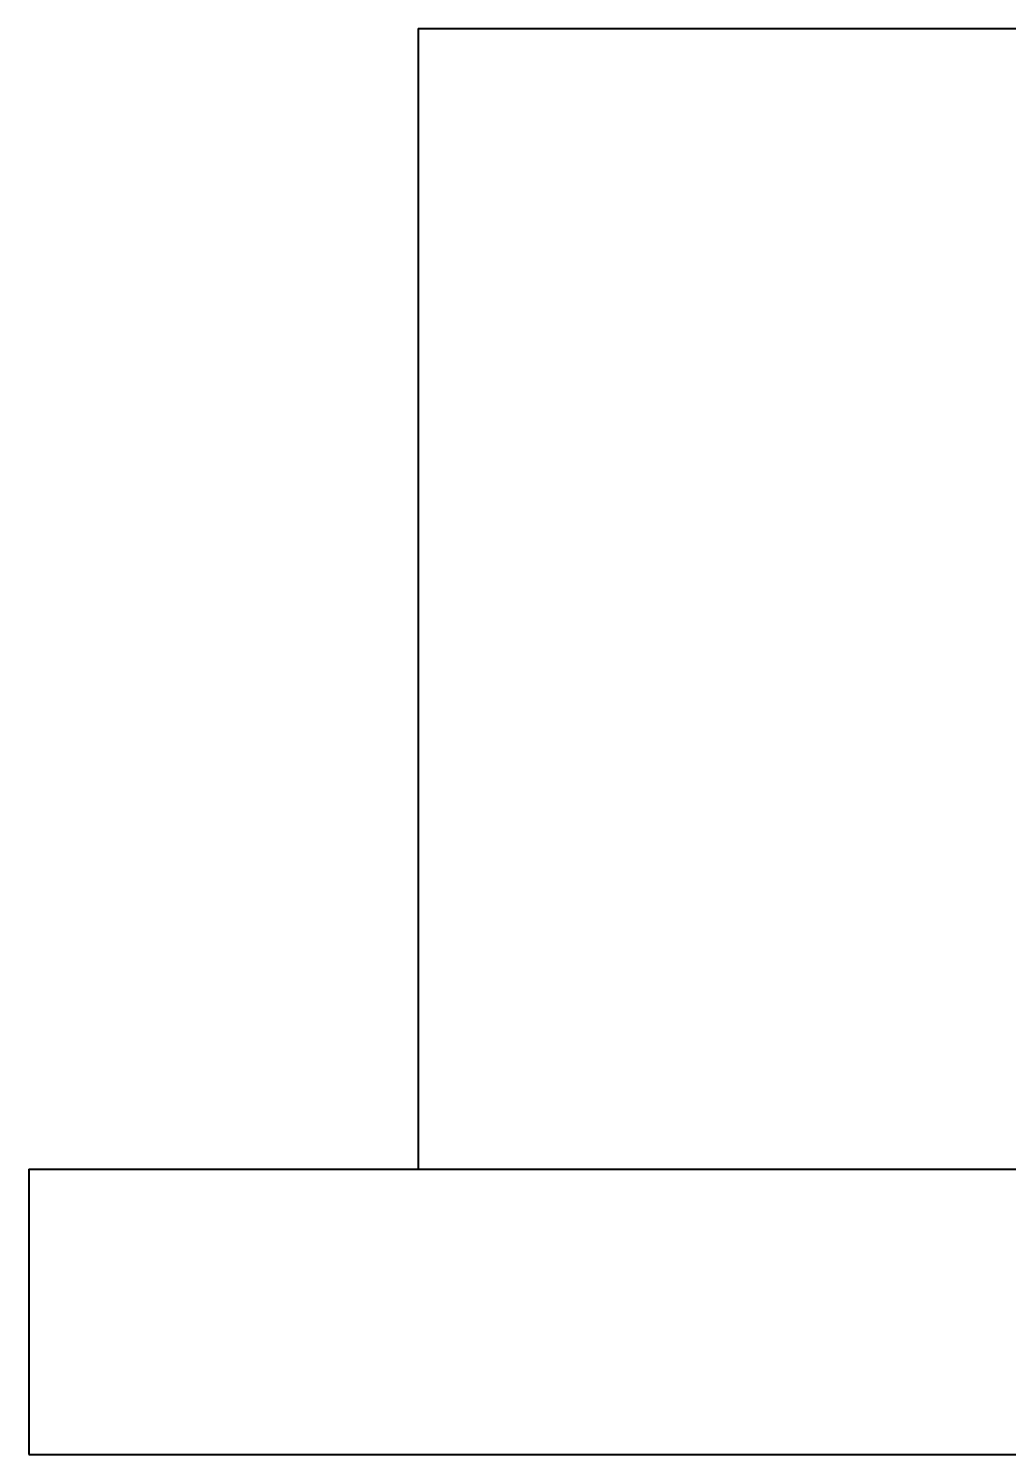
# Model space of a CAD drawing. Header units: millimetres. Extents: x 154.1 to 235.2, y 94.9 to 137.4.
# Drawn here: x 158.304 to 158.819, y 99.126 to 99.876 of the extents above; entities that cross this region are included whole.
import ezdxf

# ---------------------------------------------------------------- set-up
doc = ezdxf.new("R2010")
doc.units = ezdxf.units.MM
doc.header["$LTSCALE"] = 0.05
for name, color, linetype in [('Cotas', 6, 'Continuous'), ('Desnivel', 1, 'Continuous'), ('Parede', 5, 'Continuous')]:
    doc.layers.add(name, color=color, linetype=linetype)
doc.styles.get("Standard").update_dxf_attribs({"font": 'arial.ttf'})
doc.dimstyles.new('ISO-25', dxfattribs={"dimtxt": 0.3, "dimasz": 2.5, "dimexe": 1.25, "dimexo": 0.625, "dimgap": 0.2, "dimtad": 1, "dimzin": 1, "dimtxsty": 'Standard', "dimcen": 2.5, "dimse1": 1, "dimse2": 1, "dimsd1": 1, "dimsd2": 1, "dimclrd": 6, "dimclrt": 2, "dimadec": 0, "dimazin": 0, "dimtfac": 1, "dimtmove": 0, "dimatfit": 3, "dimfxl": 1, "dimarcsym": 0})

# ---------------------------------------------------------------- blocks, each defined once
blk = doc.blocks.new('*D68')
at = {"layer": 'Defpoints', "color": 0}
for p in [(157.40418, 99.12608), (160.20418, 99.12608), (160.20418, 98.75911)]:
    blk.add_point(p, dxfattribs=at)
at = {"layer": 'Cotas', "color": 2, "insert": (158.80418, 99.01921), "char_height": 0.1, "attachment_point": 5}
blk.add_mtext('2,80', dxfattribs=at)

msp = doc.modelspace()

# ---------------------------------------------------------------- linework, layer by layer
at = {"layer": 'Desnivel'}
for q in [(158.50913, 99.27608), (159.90913, 99.87608)]:
    msp.add_line((158.50913, 99.87608), q, dxfattribs=at)
at = {"layer": 'Parede'}
for p, q in [((158.30418, 99.27608), (160.35418, 99.27608)), ((158.30418, 99.27608), (158.30418, 99.12608)), ((158.30418, 99.12608), (160.20418, 99.12608))]:
    msp.add_line(p, q, dxfattribs=at)

# ---------------------------------------------------------------- dimensions: what is measured, and where the dimension line sits
at = {"layer": 'Cotas'}
dim = msp.add_linear_dim(base=(160.20418, 98.75911), p1=(157.40418, 99.12608), p2=(160.20418, 99.12608), dimstyle='ISO-25', override={"dimtxt": 0.1}, dxfattribs=at)
dim.commit()
dim.dimension.update_dxf_attribs({"geometry": '*D68', "text_midpoint": (158.80418, 98.75911), "dimtype": 160})

doc.saveas('drawing.dxf')
